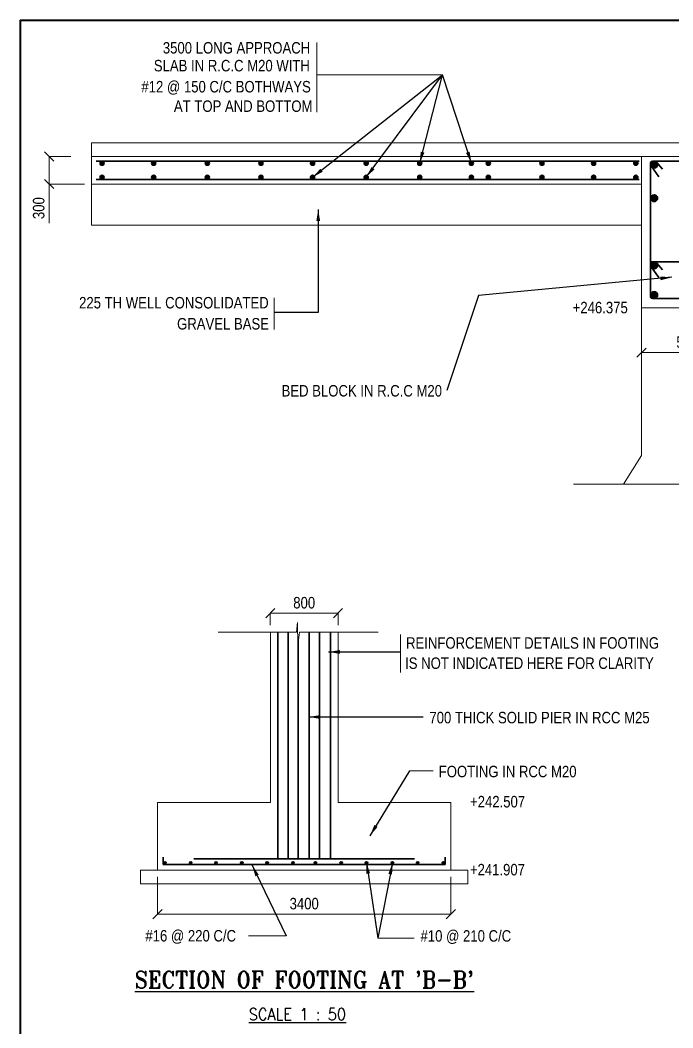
# Model space of a CAD drawing. Header units: millimetres. Extents: x 909709 to 971015, y -310804 to -265208.
# Drawn here: x 909709 to 923949, y -287199 to -265208 of the extents above; entities that cross this region are included whole.
import ezdxf

# ---------------------------------------------------------------- set-up
doc = ezdxf.new("R2010")
doc.units = ezdxf.units.MM
doc.header["$LTSCALE"] = 300
doc.header["$MEASUREMENT"] = 0
for name, color, linetype, lineweight in [('DWG TEXT', 3, 'Continuous', 25), ('elevations', 7, 'Continuous', 25), ('MAIN', 7, 'Continuous', 25)]:
    doc.layers.add(name, color=color, linetype=linetype, lineweight=lineweight)
doc.layers.add('steel', color=7, linetype='Continuous')
doc.styles.add('ARIAL NARROW', font='ARIALN.TTF', dxfattribs={"height": 250})
doc.styles.add('arn', font='ARIALN.TTF')
doc.styles.add('ROMANT', font='romant')
doc.dimstyles.new('REIN FORCE 2', dxfattribs={"dimtxt": 250, "dimasz": 200, "dimexe": 1.25, "dimexo": 150, "dimgap": 100, "dimtad": 1, "dimdec": 1, "dimlfac": 0.5, "dimdsep": 46, "dimtxsty": 'ARIAL NARROW', "dimblk": 'OBLIQUE', "dimcen": 2.5, "dimdle": 1.25, "dimadec": 0, "dimazin": 0, "dimtfac": 1, "dimtdec": 1, "dimtmove": 0, "dimatfit": 3, "dimfxl": 1, "dimlwd": 15, "dimlwe": 13, "dimarcsym": 0})
doc.dimstyles.new('STANDARD$7', dxfattribs={"dimtxt": 2, "dimasz": 2, "dimexe": 1.25, "dimexo": 0.625, "dimtad": 1, "dimdec": 0, "dimlfac": 0.5, "dimdsep": 46, "dimtxsty": 'ARIAL NARROW', "dimcen": 2.5, "dimdle": 0.1, "dimse1": 1, "dimse2": 1, "dimadec": 0, "dimazin": 0, "dimtfac": 1, "dimtdec": 0, "dimtmove": 0, "dimatfit": 3, "dimfxl": 1, "dimtolj": 1, "dimtzin": 0, "dimarcsym": 0})

# ---------------------------------------------------------------- blocks, each defined once
blk = doc.blocks.new('_Oblique')
at = {"color": 0, "linetype": 'ByBlock', "lineweight": -2}
blk.add_line((-0.5, -0.5), (0.5, 0.5), dxfattribs=at)
blk = doc.blocks.new('*D42')
at = {"layer": 'Defpoints', "color": 0, "linetype": 'ByBlock', "transparency": 16777216}
for p in [(910965, -268184), (910342, -268784), (911265, -268784)]:
    blk.add_point(p, dxfattribs=at)
at = {"layer": 'MAIN', "color": 0, "linetype": 'ByBlock', "lineweight": 13, "transparency": 16777216}
for p, q in [((910815, -268184), (910340, -268184)), ((911115, -268784), (910340, -268784))]:
    blk.add_line(p, q, dxfattribs=at)
at = {"layer": 'MAIN', "color": 0, "linetype": 'Continuous', "lineweight": 15, "transparency": 16777216}
for p, q in [((910342, -268183), (910342, -268784)), ((910342, -268784), (910342, -269637))]:
    blk.add_line(p, q, dxfattribs=at)
at = {"layer": 'MAIN', "color": 0, "linetype": 'ByBlock', "lineweight": 15, "transparency": 16777216, "xscale": 200, "yscale": 200, "zscale": 200}
for p, rotation in [((910342, -268184), 90), ((910342, -268784), 270)]:
    blk.add_blockref('_Oblique', p, dxfattribs=dict(at, rotation=rotation))
at = {"layer": 'MAIN', "color": 0, "linetype": 'ByBlock', "transparency": 16777216, "insert": (910114, -269310), "char_height": 250, "attachment_point": 5, "rotation": 90, "style": 'ARIAL NARROW'}
blk.add_mtext('300', dxfattribs=at)
blk = doc.blocks.new('*D53')
at = {"layer": 'Defpoints', "color": 0, "linetype": 'ByBlock', "transparency": 16777216}
for p in [(912706, -283757), (919106, -283757), (919106, -284718)]:
    blk.add_point(p, dxfattribs=at)
at = {"layer": 'MAIN', "color": 0, "linetype": 'ByBlock', "lineweight": 13, "transparency": 16777216}
for p, q in [((912706, -283907), (912706, -284719)), ((919106, -283907), (919106, -284719))]:
    blk.add_line(p, q, dxfattribs=at)
at = {"layer": 'MAIN', "color": 0, "linetype": 'Continuous', "lineweight": 15, "transparency": 16777216}
blk.add_line((912705, -284718), (919107, -284718), dxfattribs=at)
at = {"layer": 'MAIN', "color": 0, "linetype": 'ByBlock', "lineweight": 15, "transparency": 16777216, "xscale": 200, "yscale": 200, "zscale": 200, "rotation": 180}
blk.add_blockref('_Oblique', (912706, -284718), dxfattribs=at)
at = {"layer": 'MAIN', "color": 0, "linetype": 'ByBlock', "lineweight": 15, "transparency": 16777216, "xscale": 200, "yscale": 200, "zscale": 200}
blk.add_blockref('_Oblique', (919106, -284718), dxfattribs=at)
at = {"layer": 'MAIN', "color": 0, "linetype": 'ByBlock', "transparency": 16777216, "insert": (915906, -284490), "char_height": 250, "attachment_point": 5, "style": 'ARIAL NARROW'}
blk.add_mtext('3400', dxfattribs=at)
blk = doc.blocks.new('*D54')
at = {"layer": 'Defpoints', "color": 0, "linetype": 'ByBlock', "transparency": 16777216}
for p in [(916644, -278151), (915167, -278561), (916644, -278561)]:
    blk.add_point(p, dxfattribs=at)
at = {"layer": 'MAIN', "color": 0, "linetype": 'Continuous', "lineweight": 15, "transparency": 16777216}
blk.add_line((915166, -278151), (916646, -278151), dxfattribs=at)
at = {"layer": 'MAIN', "color": 0, "linetype": 'ByBlock', "lineweight": 13, "transparency": 16777216}
for p, q in [((915167, -278411), (915167, -278149)), ((916644, -278411), (916644, -278149))]:
    blk.add_line(p, q, dxfattribs=at)
at = {"layer": 'MAIN', "color": 0, "linetype": 'ByBlock', "lineweight": 15, "transparency": 16777216, "xscale": 200, "yscale": 200, "zscale": 200, "rotation": 180}
blk.add_blockref('_Oblique', (915167, -278151), dxfattribs=at)
at = {"layer": 'MAIN', "color": 0, "linetype": 'ByBlock', "lineweight": 15, "transparency": 16777216, "xscale": 200, "yscale": 200, "zscale": 200}
blk.add_blockref('_Oblique', (916644, -278151), dxfattribs=at)
at = {"layer": 'MAIN', "color": 0, "linetype": 'ByBlock', "transparency": 16777216, "insert": (915906, -277923), "char_height": 250, "attachment_point": 5, "style": 'ARIAL NARROW'}
blk.add_mtext('800', dxfattribs=at)
blk = doc.blocks.new('*D46')
at = {"layer": 'Defpoints', "color": 0, "linetype": 'ByBlock', "transparency": 16777216}
for p in [(925265, -270284), (923265, -271484), (925265, -272464)]:
    blk.add_point(p, dxfattribs=at)
at = {"layer": 'MAIN', "color": 0, "linetype": 'ByBlock', "lineweight": 13, "transparency": 16777216}
for p, q in [((925265, -270434), (925265, -272466)), ((923265, -271634), (923265, -272466))]:
    blk.add_line(p, q, dxfattribs=at)
at = {"layer": 'MAIN', "color": 0, "linetype": 'Continuous', "lineweight": 15, "transparency": 16777216}
blk.add_line((923264, -272464), (925266, -272464), dxfattribs=at)
at = {"layer": 'MAIN', "color": 0, "linetype": 'ByBlock', "lineweight": 15, "transparency": 16777216, "xscale": 200, "yscale": 200, "zscale": 200, "rotation": 180}
blk.add_blockref('_Oblique', (923265, -272464), dxfattribs=at)
at = {"layer": 'MAIN', "color": 0, "linetype": 'ByBlock', "lineweight": 15, "transparency": 16777216, "xscale": 200, "yscale": 200, "zscale": 200}
blk.add_blockref('_Oblique', (925265, -272464), dxfattribs=at)
at = {"layer": 'MAIN', "color": 0, "linetype": 'ByBlock', "transparency": 16777216, "insert": (924265, -272237), "char_height": 250, "attachment_point": 5, "style": 'ARIAL NARROW'}
blk.add_mtext('500', dxfattribs=at)

msp = doc.modelspace()

# ---------------------------------------------------------------- hatches: boundary and pattern name
at = {"layer": 'steel', "linetype": 'ByBlock', "lineweight": 35}
for points in [[(911450.84, -268330.73), (911450.84, -268330.5, -0.41348564), (911495.84, -268285.61, -1), (911495.84, -268375.61, -0.41348564)], [(911450.84, -268330.73), (911450.84, -268330.5, -0.41348564), (911495.84, -268285.61, -1), (911495.84, -268375.61, -0.41348564)], [(912577.76, -268330.73), (912577.76, -268330.5, -0.41348564), (912622.76, -268285.61, -1), (912622.76, -268375.61, -0.41348564)], [(912577.76, -268330.73), (912577.76, -268330.5, -0.41348564), (912622.76, -268285.61, -1), (912622.76, -268375.61, -0.41348564)], [(913747.07, -268330.73), (913747.07, -268330.5, -0.41348564), (913792.07, -268285.61, -1), (913792.07, -268375.61, -0.41348564)], [(913747.07, -268330.73), (913747.07, -268330.5, -0.41348564), (913792.07, -268285.61, -1), (913792.07, -268375.61, -0.41348564)], [(914916.38, -268330.73), (914916.38, -268330.5, -0.41348564), (914961.38, -268285.61, -1), (914961.38, -268375.61, -0.41348564)], [(914916.38, -268330.73), (914916.38, -268330.5, -0.41348564), (914961.38, -268285.61, -1), (914961.38, -268375.61, -0.41348564)], [(916043.3, -268330.73), (916043.3, -268330.5, -0.41348564), (916088.3, -268285.61, -1), (916088.3, -268375.61, -0.41348564)], [(916043.3, -268330.73), (916043.3, -268330.5, -0.41348564), (916088.3, -268285.61, -1), (916088.3, -268375.61, -0.41348564)], [(917212.61, -268330.73), (917212.61, -268330.5, -0.41348564), (917257.61, -268285.61, -1), (917257.61, -268375.61, -0.41348564)], [(917212.61, -268330.73), (917212.61, -268330.5, -0.41348564), (917257.61, -268285.61, -1), (917257.61, -268375.61, -0.41348564)], [(918381.92, -268330.73), (918381.92, -268330.5, -0.41348564), (918426.92, -268285.61, -1), (918426.92, -268375.61, -0.41348564)], [(918381.92, -268330.73), (918381.92, -268330.5, -0.41348564), (918426.92, -268285.61, -1), (918426.92, -268375.61, -0.41348564)], [(919508.84, -268330.73), (919508.84, -268330.5, -0.41348564), (919553.84, -268285.61, -1), (919553.84, -268375.61, -0.41348564)], [(919508.84, -268330.73), (919508.84, -268330.5, -0.41348564), (919553.84, -268285.61, -1), (919553.84, -268375.61, -0.41348564)], [(919878.15, -268330.73), (919878.15, -268330.5, -0.41348564), (919923.15, -268285.61, -1), (919923.15, -268375.61, -0.41348564)], [(919878.15, -268330.73), (919878.15, -268330.5, -0.41348564), (919923.15, -268285.61, -1), (919923.15, -268375.61, -0.41348564)], [(921047.46, -268330.73), (921047.46, -268330.5, -0.41348564), (921092.46, -268285.61, -1), (921092.46, -268375.61, -0.41348564)], [(921047.46, -268330.73), (921047.46, -268330.5, -0.41348564), (921092.46, -268285.61, -1), (921092.46, -268375.61, -0.41348564)], [(922174.38, -268330.73), (922174.38, -268330.5, -0.41348564), (922219.38, -268285.61, -1), (922219.38, -268375.61, -0.41348564)], [(922174.38, -268330.73), (922174.38, -268330.5, -0.41348564), (922219.38, -268285.61, -1), (922219.38, -268375.61, -0.41348564)], [(923097.33, -268330.73), (923097.33, -268330.5, -0.41348564), (923142.33, -268285.61, -1), (923142.33, -268375.61, -0.41348564)], [(923097.33, -268330.73), (923097.33, -268330.5, -0.41348564), (923142.33, -268285.61, -1), (923142.33, -268375.61, -0.41348564)], [(923467.32, -268361.67), (923467.32, -268361.3, -0.41348564), (923542.32, -268286.49, -1), (923542.32, -268436.49, -0.41348564)], [(923467.32, -268361.67), (923467.32, -268361.3, -0.41348564), (923542.32, -268286.49, -1), (923542.32, -268436.49, -0.41348564)], [(911450.84, -268637.88), (911450.84, -268638.11, 0.41348564), (911495.84, -268682.99, 1), (911495.84, -268592.99, 0.41348564)], [(911450.84, -268637.88), (911450.84, -268638.11, 0.41348564), (911495.84, -268682.99, 1), (911495.84, -268592.99, 0.41348564)], [(912577.76, -268637.88), (912577.76, -268638.11, 0.41348564), (912622.76, -268682.99, 1), (912622.76, -268592.99, 0.41348564)], [(912577.76, -268637.88), (912577.76, -268638.11, 0.41348564), (912622.76, -268682.99, 1), (912622.76, -268592.99, 0.41348564)], [(913747.07, -268637.88), (913747.07, -268638.11, 0.41348564), (913792.07, -268682.99, 1), (913792.07, -268592.99, 0.41348564)], [(913747.07, -268637.88), (913747.07, -268638.11, 0.41348564), (913792.07, -268682.99, 1), (913792.07, -268592.99, 0.41348564)], [(914916.38, -268637.88), (914916.38, -268638.11, 0.41348564), (914961.38, -268682.99, 1), (914961.38, -268592.99, 0.41348564)], [(914916.38, -268637.88), (914916.38, -268638.11, 0.41348564), (914961.38, -268682.99, 1), (914961.38, -268592.99, 0.41348564)], [(916043.3, -268637.88), (916043.3, -268638.11, 0.41348564), (916088.3, -268682.99, 1), (916088.3, -268592.99, 0.41348564)], [(916043.3, -268637.88), (916043.3, -268638.11, 0.41348564), (916088.3, -268682.99, 1), (916088.3, -268592.99, 0.41348564)], [(917212.61, -268637.88), (917212.61, -268638.11, 0.41348564), (917257.61, -268682.99, 1), (917257.61, -268592.99, 0.41348564)], [(917212.61, -268637.88), (917212.61, -268638.11, 0.41348564), (917257.61, -268682.99, 1), (917257.61, -268592.99, 0.41348564)], [(918381.92, -268637.88), (918381.92, -268638.11, 0.41348564), (918426.92, -268682.99, 1), (918426.92, -268592.99, 0.41348564)], [(918381.92, -268637.88), (918381.92, -268638.11, 0.41348564), (918426.92, -268682.99, 1), (918426.92, -268592.99, 0.41348564)], [(919508.84, -268637.88), (919508.84, -268638.11, 0.41348564), (919553.84, -268682.99, 1), (919553.84, -268592.99, 0.41348564)], [(919508.84, -268637.88), (919508.84, -268638.11, 0.41348564), (919553.84, -268682.99, 1), (919553.84, -268592.99, 0.41348564)], [(919878.15, -268637.88), (919878.15, -268638.11, 0.41348564), (919923.15, -268682.99, 1), (919923.15, -268592.99, 0.41348564)], [(919878.15, -268637.88), (919878.15, -268638.11, 0.41348564), (919923.15, -268682.99, 1), (919923.15, -268592.99, 0.41348564)], [(921047.46, -268637.88), (921047.46, -268638.11, 0.41348564), (921092.46, -268682.99, 1), (921092.46, -268592.99, 0.41348564)], [(921047.46, -268637.88), (921047.46, -268638.11, 0.41348564), (921092.46, -268682.99, 1), (921092.46, -268592.99, 0.41348564)], [(922174.38, -268637.88), (922174.38, -268638.11, 0.41348564), (922219.38, -268682.99, 1), (922219.38, -268592.99, 0.41348564)], [(922174.38, -268637.88), (922174.38, -268638.11, 0.41348564), (922219.38, -268682.99, 1), (922219.38, -268592.99, 0.41348564)], [(923097.33, -268637.88), (923097.33, -268638.11, 0.41348564), (923142.33, -268682.99, 1), (923142.33, -268592.99, 0.41348564)], [(923097.33, -268637.88), (923097.33, -268638.11, 0.41348564), (923142.33, -268682.99, 1), (923142.33, -268592.99, 0.41348564)], [(923467.32, -269092.71), (923467.32, -269093.09, 0.41348564), (923542.32, -269167.9, 1), (923542.32, -269017.9, 0.41348564)], [(923467.32, -269092.71), (923467.32, -269093.09, 0.41348564), (923542.32, -269167.9, 1), (923542.32, -269017.9, 0.41348564)], [(923467.32, -270561.67), (923467.32, -270561.3, -0.41348564), (923542.32, -270486.49, -1), (923542.32, -270636.49, -0.41348564)], [(923467.32, -270561.67), (923467.32, -270561.3, -0.41348564), (923542.32, -270486.49, -1), (923542.32, -270636.49, -0.41348564)], [(923467.32, -271206.94), (923467.32, -271207.31, 0.41348564), (923542.32, -271282.12, 1), (923542.32, -271132.12, 0.41348564)], [(923467.32, -271206.94), (923467.32, -271207.31, 0.41348564), (923542.32, -271282.12, 1), (923542.32, -271132.12, 0.41348564)], [(912893.74, -283601.68, 1), (912837.03, -283601.68, 1)], [(913457.75, -283601.68, 1), (913401.04, -283601.68, 1)], [(914009.61, -283601.68, 1), (913952.9, -283601.68, 1)], [(914573.63, -283601.68, 1), (914516.91, -283601.68, 1)], [(915125.49, -283601.68, 1), (915068.78, -283601.68, 1)], [(915689.5, -283601.68, 1), (915632.79, -283601.68, 1)], [(916122.07, -283601.68, -1), (916178.78, -283601.68, -1)], [(916686.08, -283601.68, -1), (916742.8, -283601.68, -1)], [(917237.94, -283601.68, -1), (917294.66, -283601.68, -1)], [(917801.96, -283601.68, -1), (917858.67, -283601.68, -1)], [(918353.82, -283601.68, -1), (918410.53, -283601.68, -1)], [(918917.83, -283601.68, -1), (918974.55, -283601.68, -1)]]:
    msp.add_hatch(color=0, dxfattribs=at).paths.add_polyline_path(points)

# ---------------------------------------------------------------- linework, layer by layer
at = {"layer": 'MAIN', "color": 0, "lineweight": 40}
for q in [(971014.76, -265208.01), (909708.72, -310804.47)]:
    msp.add_line((909708.72, -265208.01), q, dxfattribs=at)
at = {"layer": 'MAIN', "color": 0, "lineweight": 9}
for p, q in [((916178.49, -267218.16), (916178.49, -265692.67)), ((918920.4, -266402.69), (916178.49, -266402.69)), ((915248.22, -271961.22), (915248.22, -271269.97)), ((924679, -275334.76), (921781.35, -275334.76)), ((915734.91, -278560.66), (915756.75, -278354.17)), ((915756.75, -278354.17), (915766.35, -278857.22)), ((915734.91, -278560.66), (914029.58, -278560.66)), ((915766.35, -278857.22), (915801.36, -278560.66)), ((915801.36, -278560.66), (917519.02, -278560.66)), ((918008.14, -278614.57), (918008.14, -279442.26)), ((918207.08, -281586.93), (918720.04, -281586.93)), ((915513.48, -285189.38), (914694.3, -285189.38)), ((917515.74, -285243.4), (918306.32, -285243.4))]:
    msp.add_line(p, q, dxfattribs=at)
at = {"layer": 'MAIN', "color": 0, "linetype": 'ByBlock', "lineweight": 18}
for p, q in [((911264.83, -267884.3), (925264.83, -267884.3)), ((911264.83, -269684.3), (911264.83, -267884.3)), ((911264.83, -268184.3), (925264.83, -268184.3)), ((923264.83, -274705.17), (923264.83, -268184.3)), ((911264.83, -268784.3), (923264.83, -268784.3)), ((911264.83, -269684.3), (923264.83, -269684.3)), ((926864.83, -271484.3), (923264.83, -271484.3)), ((923264.83, -274705.17), (922873.51, -275334.76)), ((915167.44, -278560.66), (915167.44, -282279.98)), ((916644.36, -278560.66), (916644.36, -282279.98)), ((915167.44, -282279.98), (912705.9, -282279.98)), ((912705.9, -282279.98), (912705.9, -283618.44)), ((916644.36, -282279.98), (919105.9, -282279.98)), ((919105.9, -282279.98), (919105.9, -283618.44)), ((912705.9, -283018.44), (912705.9, -283756.9)), ((919105.9, -283018.44), (919105.9, -283756.9)), ((912705.9, -283756.9), (912336.67, -283756.9)), ((912336.67, -283756.9), (912336.67, -284056.9)), ((912705.9, -283756.9), (919475.13, -283756.9)), ((919475.13, -283756.9), (919475.13, -284056.9)), ((912336.67, -284056.9), (919475.13, -284056.9))]:
    msp.add_line(p, q, dxfattribs=at)
at = {"layer": 'MAIN', "color": 0, "linetype": 'ByBlock'}
for p in [(911497.45, -268284.3), (913793.67, -268284.3), (914962.99, -268284.3), (917259.22, -268284.3), (918428.53, -268284.3), (919924.76, -268284.3), (921094.07, -268284.3), (911497.45, -268684.3), (913793.67, -268684.3), (914962.99, -268684.3), (917259.22, -268684.3), (918428.53, -268684.3), (919924.76, -268684.3), (921094.07, -268684.3), (923464.83, -269093.09), (923464.83, -271207.31)]:
    msp.add_point(p, dxfattribs=at)
at = {"layer": 'steel', "color": 0, "linetype": 'ByBlock', "lineweight": 35}
for p, q in [((911364.83, -268284.3), (923216.01, -268284.3)), ((923504.83, -268284.3), (925024.83, -268284.3)), ((923464.83, -271244.3), (923464.83, -268324.3)), ((923487.22, -268412.37), (923644.63, -268626.82)), ((923599.56, -268313.03), (923720.86, -268456.53)), ((911364.83, -268684.3), (923216.01, -268684.3)), ((926624.83, -270484.3), (923464.83, -270484.3)), ((923487.22, -270612.37), (923644.63, -270826.82)), ((923599.56, -270513.03), (923720.86, -270656.53)), ((926624.83, -271284.3), (923504.83, -271284.3)), ((915329.9, -278560.66), (915329.9, -283510.75)), ((915553.9, -278560.66), (915553.9, -283510.75)), ((916017.9, -278560.66), (916017.9, -283510.75)), ((916241.9, -278560.66), (916241.9, -283510.75)), ((916481.9, -278560.66), (916481.9, -283510.75)), ((915777.9, -278759.39), (915777.9, -283510.75)), ((912828.98, -283476.85), (912828.98, -283633.83)), ((912828.98, -283633.83), (918982.82, -283633.83)), ((915905.79, -283510.75), (913497.96, -283510.75)), ((915905.79, -283510.75), (918313.61, -283510.75)), ((918982.82, -283476.85), (918982.82, -283633.83))]:
    msp.add_line(p, q, dxfattribs=at)
for centre, radius in [((911495.84, -268330.61), 45), ((911495.84, -268330.61), 45), ((912622.76, -268330.61), 45), ((912622.76, -268330.61), 45), ((913792.07, -268330.61), 45), ((913792.07, -268330.61), 45), ((914961.38, -268330.61), 45), ((914961.38, -268330.61), 45), ((916088.3, -268330.61), 45), ((916088.3, -268330.61), 45), ((917257.61, -268330.61), 45), ((917257.61, -268330.61), 45), ((918426.92, -268330.61), 45), ((918426.92, -268330.61), 45), ((919553.84, -268330.61), 45), ((919553.84, -268330.61), 45), ((919923.15, -268330.61), 45), ((919923.15, -268330.61), 45), ((921092.46, -268330.61), 45), ((921092.46, -268330.61), 45), ((922219.38, -268330.61), 45), ((922219.38, -268330.61), 45), ((923142.33, -268330.61), 45), ((923142.33, -268330.61), 45), ((923542.32, -268361.49), 75), ((923542.32, -268361.49), 75), ((911495.84, -268637.99), 45), ((911495.84, -268637.99), 45), ((912622.76, -268637.99), 45), ((912622.76, -268637.99), 45), ((913792.07, -268637.99), 45), ((913792.07, -268637.99), 45), ((914961.38, -268637.99), 45), ((914961.38, -268637.99), 45), ((916088.3, -268637.99), 45), ((916088.3, -268637.99), 45), ((917257.61, -268637.99), 45), ((917257.61, -268637.99), 45), ((918426.92, -268637.99), 45), ((918426.92, -268637.99), 45), ((919553.84, -268637.99), 45), ((919553.84, -268637.99), 45), ((919923.15, -268637.99), 45), ((919923.15, -268637.99), 45), ((921092.46, -268637.99), 45), ((921092.46, -268637.99), 45), ((922219.38, -268637.99), 45), ((922219.38, -268637.99), 45), ((923142.33, -268637.99), 45), ((923142.33, -268637.99), 45), ((923542.32, -269092.9), 75), ((923542.32, -269092.9), 75), ((923542.32, -270561.49), 75), ((923542.32, -270561.49), 75), ((923542.32, -271207.12), 75), ((923542.32, -271207.12), 75), ((912865.38, -283601.68), 28.36), ((913429.4, -283601.68), 28.36), ((913981.26, -283601.68), 28.36), ((914545.27, -283601.68), 28.36), ((915097.13, -283601.68), 28.36), ((915661.15, -283601.68), 28.36), ((916150.42, -283601.68), 28.36), ((916714.44, -283601.68), 28.36), ((917266.3, -283601.68), 28.36), ((917830.31, -283601.68), 28.36), ((918382.18, -283601.68), 28.36), ((918946.19, -283601.68), 28.36)]:
    msp.add_circle(centre, radius, dxfattribs=at)
for centre, start, end in [((923504.83, -268324.3), 90, 180), ((923504.83, -271244.3), 180, 270)]:
    msp.add_arc(centre, 40, start, end, dxfattribs=at)

# ---------------------------------------------------------------- texts
at = {"color": 0, "style": 'ROMANT', "width": 0.9}
for s, height, p in [("%%USECTION OF FOOTING AT 'B-B'", 369.2308, (912208, -286332.28)), ('%%USCALE 1 : 50', 258.4615, (914695.45, -287031.56))]:
    msp.add_text(s, height=height, dxfattribs=at).set_placement(p)
at = {"layer": 'DWG TEXT', "color": 0, "lineweight": 9, "style": 'ARIAL NARROW'}
for s, p in [('3500 LONG APPROACH', (912821.56, -265936.74)), ('SLAB IN R.C.C M20 WITH', (912625.12, -266325.77)), ('#12 @ 150 C/C BOTHWAYS', (912353.92, -266785.22)), ('AT TOP AND BOTTOM', (913063.33, -267209.69)), ('225 TH WELL CONSOLIDATED', (910994.26, -271499.49)), ('GRAVEL BASE', (913132.11, -271959.18)), ('BED BLOCK IN R.C.C M20', (915412.12, -273421.31)), ('REINFORCEMENT DETAILS IN FOOTING', (918127.76, -278924.66))]:
    msp.add_text(s, height=250, dxfattribs=at).set_placement(p)
at = {"layer": 'DWG TEXT', "color": 0, "lineweight": 9, "char_height": 250, "attachment_point": 4, "style": 'ARIAL NARROW'}
for s, insert in [(' IS NOT INDICATED HERE FOR CLARITY', (918027.58, -279242.66)), ('700 THICK SOLID PIER IN RCC M25', (918637.48, -280430.05)), ('FOOTING IN RCC M20', (918840.96, -281607.42)), ('#16 @ 220 C/C', (912441.05, -285214.73)), ('#10 @ 210 C/C ', (918443.81, -285218.15))]:
    msp.add_mtext(s, dxfattribs=dict(at, insert=insert))
at = {"layer": 'elevations', "color": 0, "linetype": 'ByBlock', "char_height": 250, "width": 2930.8252, "attachment_point": 1, "style": 'ARIAL NARROW'}
for s, insert in [(' +246.375', (921683.94, -271354.9)), (' +242.507', (919444.25, -282138.46)), ('+241.907', (919520.97, -283621.9))]:
    msp.add_mtext(s, dxfattribs=dict(at, insert=insert))

# ---------------------------------------------------------------- dimensions: what is measured, and where the dimension line sits
at = {"layer": 'MAIN', "color": 0, "linetype": 'ByBlock'}
dim = msp.add_linear_dim(base=(910341.63, -268784.3), p1=(910964.83, -268184.3), p2=(911264.83, -268784.3), angle=90, text='300', dimstyle='REIN FORCE 2', dxfattribs=at)
dim.commit()
dim.dimension.update_dxf_attribs({"geometry": '*D42', "text_midpoint": (910113.99, -269310.43)})
dim = msp.add_linear_dim(base=(925264.83, -272464.35), p1=(923264.83, -271484.3), p2=(925264.83, -270284.3), angle=180, text='500', dimstyle='REIN FORCE 2', dxfattribs=at)
dim.commit()
dim.dimension.update_dxf_attribs({"geometry": '*D46', "text_midpoint": (924264.83, -272464.35), "dimtype": 160})
for base, p1, p2, text, picture, middle in [((916644.36, -278150.51), (915167.44, -278560.66), (916644.36, -278560.66), '800', '*D54', (915905.9, -277922.86)), ((919105.9, -284717.89), (912705.9, -283756.9), (919105.9, -283756.9), '3400', '*D53', (915905.9, -284490.25))]:
    dim = msp.add_linear_dim(base=base, p1=p1, p2=p2, text=text, dimstyle='REIN FORCE 2', dxfattribs=at)
    dim.commit()
    dim.dimension.update_dxf_attribs({"geometry": picture, "text_midpoint": middle})

# ---------------------------------------------------------------- leaders
at = {"layer": 'MAIN', "color": 0, "lineweight": 9}
for points, override in [([(916088.3, -268637.99), (918920.4, -266402.69)], {"dimtxt": 300, "dimasz": 250, "dimexe": 0.18, "dimexo": 0.0625, "dimgap": 0.09, "dimtad": 0, "dimtoh": 1, "dimlfac": 1, "dimzin": 0, "dimtxsty": 'arn', "dimcen": 0.09, "dimdle": 200, "dimtdec": 4, "dimtofl": 0}), ([(917257.61, -268637.99), (918920.4, -266402.69)], {"dimtxt": 300, "dimasz": 250, "dimexe": 0.18, "dimexo": 0.0625, "dimgap": 0.09, "dimtad": 0, "dimtoh": 1, "dimlfac": 1, "dimzin": 0, "dimtxsty": 'arn', "dimcen": 0.09, "dimdle": 200, "dimtdec": 4, "dimtofl": 0}), ([(918426.92, -268330.61), (918920.4, -266402.69)], {"dimtxt": 300, "dimasz": 250, "dimexe": 0.18, "dimexo": 0.0625, "dimgap": 0.09, "dimtad": 0, "dimtoh": 1, "dimlfac": 1, "dimzin": 0, "dimtxsty": 'arn', "dimcen": 0.09, "dimdle": 200, "dimtdec": 4, "dimtofl": 0}), ([(919553.84, -268330.61), (918920.4, -266402.69)], {"dimtxt": 300, "dimasz": 250, "dimexe": 0.18, "dimexo": 0.0625, "dimgap": 0.09, "dimtad": 0, "dimtoh": 1, "dimlfac": 1, "dimzin": 0, "dimtxsty": 'arn', "dimcen": 0.09, "dimdle": 200, "dimtdec": 4, "dimtofl": 0}), ([(916212.11, -269343.27), (916212.11, -271587.76), (915248.22, -271587.76)], {"dimtxt": 300, "dimasz": 250, "dimexe": 0.18, "dimexo": 0.0625, "dimgap": 0.09, "dimtad": 0, "dimtoh": 1, "dimlfac": 1, "dimzin": 0, "dimtxsty": 'arn', "dimcen": 0.09, "dimdle": 200, "dimtdec": 4, "dimtofl": 0}), ([(923926.82, -270820.17), (919712.36, -271214.41), (919021.41, -273293.45)], {"dimtxt": 300, "dimasz": 250, "dimexe": 0.18, "dimexo": 0.0625, "dimgap": 0.09, "dimtad": 0, "dimtoh": 1, "dimlfac": 1, "dimzin": 0, "dimtxsty": 'arn', "dimcen": 0.09, "dimdle": 200, "dimtdec": 4, "dimtofl": 0}), ([(916438.07, -278995.66), (918008.14, -278995.66)], {"dimtxt": 300, "dimasz": 250, "dimexe": 0.18, "dimexo": 0.0625, "dimgap": 0.09, "dimtad": 0, "dimtoh": 1, "dimlfac": 1, "dimzin": 0, "dimcen": 0.09, "dimdle": 200, "dimtdec": 4, "dimtofl": 0}), ([(916007.43, -280415.03), (918502.37, -280415.03)], {"dimtxt": 300, "dimasz": 250, "dimexe": 0.18, "dimexo": 0.0625, "dimgap": 0.09, "dimtad": 0, "dimtoh": 1, "dimlfac": 1, "dimzin": 0, "dimcen": 0.09, "dimdle": 200, "dimtdec": 4, "dimtofl": 0}), ([(917342.34, -283005.95), (918207.08, -281586.93)], {"dimtxt": 300, "dimasz": 250, "dimexe": 0.18, "dimexo": 0.0625, "dimgap": 0.09, "dimtad": 0, "dimtoh": 1, "dimlfac": 1, "dimzin": 0, "dimcen": 0.09, "dimdle": 200, "dimtdec": 4, "dimtofl": 0}), ([(914768.93, -283649.9), (915513.48, -285189.38)], {"dimtxt": 300, "dimasz": 250, "dimexe": 0.18, "dimexo": 0.0625, "dimgap": 0.09, "dimtad": 0, "dimtoh": 1, "dimlfac": 1, "dimzin": 0, "dimcen": 0.09, "dimdle": 200, "dimtdec": 4, "dimtofl": 0}), ([(917264.56, -283585.67), (917515.74, -285243.4)], {"dimtxt": 300, "dimasz": 250, "dimexe": 0.18, "dimexo": 0.0625, "dimgap": 0.09, "dimtad": 0, "dimtoh": 1, "dimlfac": 1, "dimzin": 0, "dimcen": 0.09, "dimdle": 200, "dimtdec": 4, "dimtofl": 0}), ([(917830.31, -283601.68), (917515.74, -285243.4)], {"dimtxt": 300, "dimasz": 250, "dimexe": 0.18, "dimexo": 0.0625, "dimgap": 0.09, "dimtad": 0, "dimtoh": 1, "dimlfac": 1, "dimzin": 0, "dimcen": 0.09, "dimdle": 200, "dimtdec": 4, "dimtofl": 0})]:
    msp.add_leader(points, dimstyle='STANDARD$7', override=override, dxfattribs=at)

doc.saveas('drawing.dxf')
